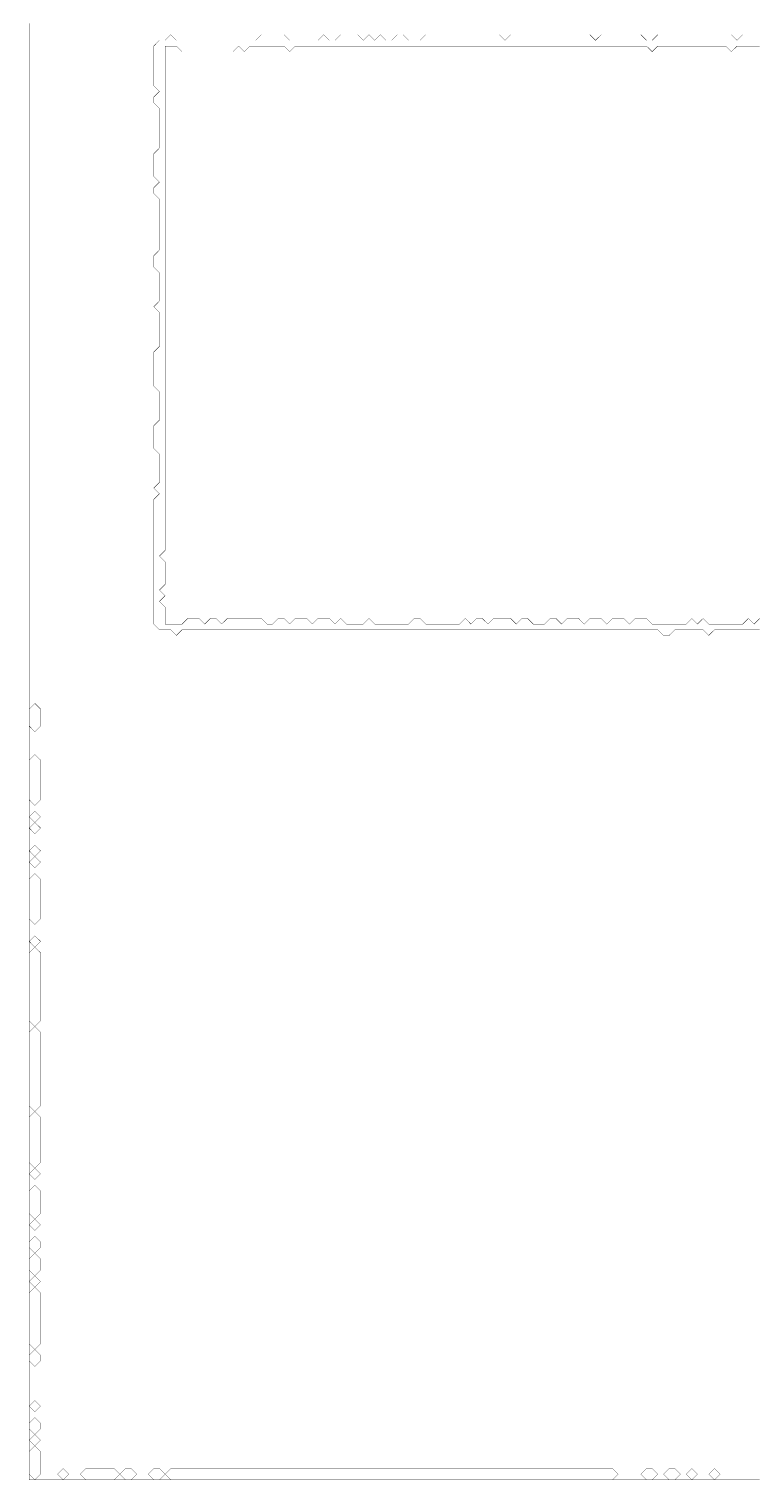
# Model space of a CAD drawing. Header units: metres. Extents: x 0 to 5082, y -5082 to 0.
# Drawn here: x 0 to 1273, y -5082 to -2536 of the extents above; entities that cross this region are included whole.
import ezdxf

# ---------------------------------------------------------------- set-up
doc = ezdxf.new("R2010")
doc.units = ezdxf.units.M
doc.layers.add('conductor', color=1, linetype='Continuous')
doc.layers.add('substrate', color=5, linetype='Continuous')

msp = doc.modelspace()

# ---------------------------------------------------------------- linework, layer by layer
at = {"layer": 'conductor', "const_width": 0.5}
msp.add_lwpolyline([(1282.9, -2565.9), (1273, -2565.9), (1263.1, -2565.9), (1253.1, -2565.9), (1243.2, -2565.9), (1233.2, -2575.8), (1223.3, -2565.9), (1213.3, -2565.9), (1203.4, -2565.9), (1193.4, -2565.9), (1183.5, -2565.9), (1173.5, -2565.9), (1163.6, -2565.9), (1153.7, -2565.9), (1143.7, -2565.9), (1133.8, -2565.9), (1123.8, -2565.9), (1113.9, -2565.9), (1103.9, -2565.9), (1094, -2575.8), (1084, -2565.9), (1074.1, -2565.9), (1064.1, -2565.9), (1054.2, -2565.9), (1044.3, -2565.9), (1034.3, -2565.9), (1024.4, -2565.9), (1014.4, -2565.9), (1004.5, -2565.9), (994.5, -2565.9), (984.6, -2565.9), (974.6, -2565.9), (964.7, -2565.9), (954.8, -2565.9), (944.8, -2565.9), (934.9, -2565.9), (924.9, -2565.9), (915, -2565.9), (905, -2565.9), (895.1, -2565.9), (885.1, -2565.9), (875.2, -2565.9), (865.2, -2565.9), (855.3, -2565.9), (845.4, -2565.9), (835.4, -2565.9), (825.5, -2565.9), (815.5, -2565.9), (805.6, -2565.9), (795.6, -2565.9), (785.7, -2565.9), (775.7, -2565.9), (765.8, -2565.9), (755.8, -2565.9), (745.9, -2565.9), (736, -2565.9), (726, -2565.9), (716.1, -2565.9), (706.1, -2565.9), (696.2, -2565.9), (686.2, -2565.9), (676.3, -2565.9), (666.3, -2565.9), (656.4, -2565.9), (646.4, -2565.9), (636.5, -2565.9), (626.6, -2565.9), (616.6, -2565.9), (606.7, -2565.9), (596.7, -2565.9), (586.8, -2565.9), (576.8, -2565.9), (566.9, -2565.9), (556.9, -2565.9), (547, -2565.9), (537, -2565.9), (527.1, -2565.9), (517.2, -2565.9), (507.2, -2565.9), (497.3, -2565.9), (487.3, -2565.9), (477.4, -2565.9), (467.4, -2565.9), (457.5, -2575.8), (447.5, -2565.9), (437.6, -2565.9), (427.6, -2565.9), (417.7, -2565.9), (407.8, -2565.9), (397.8, -2565.9), (387.9, -2565.9), (377.9, -2575.8), (368, -2565.9), (358, -2575.8), (348.1, -2575.8), (338.1, -2575.8), (328.2, -2575.8), (318.2, -2575.8), (308.3, -2575.8), (298.4, -2575.8), (288.4, -2575.8), (278.5, -2575.8), (268.5, -2575.8), (258.6, -2565.9), (248.6, -2565.9), (238.7, -2565.9), (238.7, -2575.8), (238.7, -2585.8), (238.7, -2595.7), (238.7, -2605.7), (238.7, -2615.6), (238.7, -2625.6), (238.7, -2635.5), (238.7, -2645.5), (238.7, -2655.4), (238.7, -2665.3), (238.7, -2675.3), (238.7, -2685.2), (238.7, -2695.2), (238.7, -2705.1), (238.7, -2715.1), (238.7, -2725), (238.7, -2735), (238.7, -2744.9), (238.7, -2754.9), (238.7, -2764.8), (238.7, -2774.7), (238.7, -2784.7), (238.7, -2794.6), (238.7, -2804.6), (238.7, -2814.5), (238.7, -2824.5), (238.7, -2834.4), (238.7, -2844.4), (238.7, -2854.3), (238.7, -2864.2), (238.7, -2874.2), (238.7, -2884.1), (238.7, -2894.1), (238.7, -2904), (238.7, -2914), (238.7, -2923.9), (238.7, -2933.9), (238.7, -2943.8), (238.7, -2953.8), (238.7, -2963.7), (238.7, -2973.6), (238.7, -2983.6), (238.7, -2993.5), (238.7, -3003.5), (238.7, -3013.4), (238.7, -3023.4), (238.7, -3033.3), (238.7, -3043.3), (238.7, -3053.2), (238.7, -3063.2), (238.7, -3073.1), (238.7, -3083), (238.7, -3093), (238.7, -3102.9), (238.7, -3112.9), (238.7, -3122.8), (238.7, -3132.8), (238.7, -3142.7), (238.7, -3152.7), (238.7, -3162.6), (238.7, -3172.6), (238.7, -3182.5), (238.7, -3192.4), (238.7, -3202.4), (238.7, -3212.3), (238.7, -3222.3), (238.7, -3232.2), (238.7, -3242.2), (238.7, -3252.1), (238.7, -3262.1), (238.7, -3272), (238.7, -3282), (238.7, -3291.9), (238.7, -3301.8), (238.7, -3311.8), (238.7, -3321.7), (238.7, -3331.7), (238.7, -3341.6), (238.7, -3351.6), (238.7, -3361.5), (238.7, -3371.5), (238.7, -3381.4), (238.7, -3391.4), (238.7, -3401.3), (238.7, -3411.2), (238.7, -3421.2), (238.7, -3431.1), (238.7, -3441.1), (238.7, -3451), (228.7, -3461), (238.7, -3470.9), (238.7, -3480.9), (238.7, -3490.8), (238.7, -3500.8), (238.7, -3510.7), (228.7, -3520.6), (238.7, -3530.6), (228.7, -3540.5), (238.7, -3550.5), (238.7, -3560.4), (238.7, -3570.4), (238.7, -3580.3), (248.6, -3580.3), (258.6, -3580.3), (268.5, -3580.3), (278.5, -3570.4), (288.4, -3570.4), (298.4, -3570.4), (308.3, -3580.3), (318.2, -3570.4), (328.2, -3570.4), (338.1, -3580.3), (348.1, -3570.4), (358, -3570.4), (368, -3570.4), (377.9, -3570.4), (387.9, -3570.4), (397.8, -3570.4), (407.8, -3570.4), (417.7, -3580.3), (427.6, -3580.3), (437.6, -3570.4), (447.5, -3570.4), (457.5, -3580.3), (467.4, -3570.4), (477.4, -3570.4), (487.3, -3570.4), (497.3, -3580.3), (507.2, -3570.4), (517.2, -3570.4), (527.1, -3570.4), (537, -3580.3), (547, -3570.4), (556.9, -3580.3), (566.9, -3580.3), (576.8, -3580.3), (586.8, -3580.3), (596.7, -3570.4), (606.7, -3580.3), (616.6, -3580.3), (626.6, -3580.3), (636.5, -3580.3), (646.4, -3580.3), (656.4, -3580.3), (666.3, -3580.3), (676.3, -3570.4), (686.2, -3570.4), (696.2, -3580.3), (706.1, -3580.3), (716.1, -3580.3), (726, -3580.3), (736, -3580.3), (745.9, -3580.3), (755.8, -3580.3), (765.8, -3570.4), (775.7, -3580.3), (785.7, -3570.4), (795.6, -3570.4), (805.6, -3580.3), (815.5, -3570.4), (825.5, -3570.4), (835.4, -3570.4), (845.4, -3570.4), (855.3, -3580.3), (865.2, -3570.4), (875.2, -3570.4), (885.1, -3580.3), (895.1, -3580.3), (905, -3580.3), (915, -3570.4), (924.9, -3570.4), (934.9, -3580.3), (944.8, -3570.4), (954.8, -3570.4), (964.7, -3570.4), (974.6, -3580.3), (984.6, -3570.4), (994.5, -3570.4), (1004.5, -3570.4), (1014.4, -3580.3), (1024.4, -3570.4), (1034.3, -3570.4), (1044.3, -3570.4), (1054.2, -3580.3), (1064.1, -3570.4), (1074.1, -3570.4), (1084, -3570.4), (1094, -3580.3), (1103.9, -3580.3), (1113.9, -3580.3), (1123.8, -3580.3), (1133.8, -3580.3), (1143.7, -3580.3), (1153.7, -3580.3), (1163.6, -3570.4), (1173.5, -3580.3), (1183.5, -3570.4), (1193.4, -3580.3), (1203.4, -3580.3), (1213.3, -3580.3), (1223.3, -3580.3), (1233.2, -3580.3), (1243.2, -3580.3), (1253.1, -3580.3), (1263.1, -3570.4), (1273, -3580.3), (1282.9, -3570.4)], dxfattribs=at)
at = {"layer": 'substrate', "const_width": 0.5}
for points in [[(0, -2526.1), (0, -2536.1), (0, -2546), (0, -2555.9), (0, -2565.9), (0, -2575.8), (0, -2585.8), (0, -2595.7), (0, -2605.7), (0, -2615.6), (0, -2625.6), (0, -2635.5), (0, -2645.5), (0, -2655.4), (0, -2665.3), (0, -2675.3), (0, -2685.2), (0, -2695.2), (0, -2705.1), (0, -2715.1), (0, -2725), (0, -2735), (0, -2744.9), (0, -2754.9), (0, -2764.8), (0, -2774.7), (0, -2784.7), (0, -2794.6), (0, -2804.6), (0, -2814.5), (0, -2824.5), (0, -2834.4), (0, -2844.4), (0, -2854.3), (0, -2864.2), (0, -2874.2), (0, -2884.1), (0, -2894.1), (0, -2904), (0, -2914), (0, -2923.9), (0, -2933.9), (0, -2943.8), (0, -2953.8), (0, -2963.7), (0, -2973.6), (0, -2983.6), (0, -2993.5), (0, -3003.5), (0, -3013.4), (0, -3023.4), (0, -3033.3), (0, -3043.3), (0, -3053.2), (0, -3063.2), (0, -3073.1), (0, -3083), (0, -3093), (0, -3102.9), (0, -3112.9), (0, -3122.8), (0, -3132.8), (0, -3142.7), (0, -3152.7), (0, -3162.6), (0, -3172.6), (0, -3182.5), (0, -3192.4), (0, -3202.4), (0, -3212.3), (0, -3222.3), (0, -3232.2), (0, -3242.2), (0, -3252.1), (0, -3262.1), (0, -3272), (0, -3282), (0, -3291.9), (0, -3301.8), (0, -3311.8), (0, -3321.7), (0, -3331.7), (0, -3341.6), (0, -3351.6), (0, -3361.5), (0, -3371.5), (0, -3381.4), (0, -3391.4), (0, -3401.3), (0, -3411.2), (0, -3421.2), (0, -3431.1), (0, -3441.1), (0, -3451), (0, -3461), (0, -3470.9), (0, -3480.9), (0, -3490.8), (0, -3500.8), (0, -3510.7), (0, -3520.6), (0, -3530.6), (0, -3540.5), (0, -3550.5), (0, -3560.4), (0, -3570.4), (0, -3580.3), (0, -3590.3), (0, -3600.2), (0, -3610.1), (0, -3620.1), (0, -3630), (0, -3640), (0, -3649.9), (0, -3659.9), (0, -3669.8), (0, -3679.8), (0, -3689.7), (0, -3699.7), (0, -3709.6), (0, -3719.5), (0, -3729.5), (0, -3739.4), (0, -3749.4), (0, -3759.3), (0, -3769.3), (0, -3779.2), (0, -3789.2), (0, -3799.1), (0, -3809.1), (0, -3819), (0, -3828.9), (0, -3838.9), (0, -3848.8), (0, -3858.8), (0, -3868.7), (0, -3878.7), (0, -3888.6), (0, -3898.6), (0, -3908.5), (0, -3918.5), (0, -3928.4), (0, -3938.3), (0, -3948.3), (0, -3958.2), (0, -3968.2), (0, -3978.1), (0, -3988.1), (0, -3998), (0, -4008), (0, -4017.9), (0, -4027.9), (0, -4037.8), (0, -4047.7), (0, -4057.7), (0, -4067.6), (0, -4077.6), (0, -4087.5), (0, -4097.5), (0, -4107.4), (0, -4117.4), (0, -4127.3), (0, -4137.2), (0, -4147.2), (0, -4157.1), (0, -4167.1), (0, -4177), (0, -4187), (0, -4196.9), (0, -4206.9), (0, -4216.8), (0, -4226.8), (0, -4236.7), (0, -4246.6), (0, -4256.6), (0, -4266.5), (0, -4276.5), (0, -4286.4), (0, -4296.4), (0, -4306.3), (0, -4316.3), (0, -4326.2), (0, -4336.2), (0, -4346.1), (0, -4356), (0, -4366), (0, -4375.9), (0, -4385.9), (0, -4395.8), (0, -4405.8), (0, -4415.7), (0, -4425.7), (0, -4435.6), (0, -4445.6), (0, -4455.5), (0, -4465.4), (0, -4475.4), (0, -4485.3), (0, -4495.3), (0, -4505.2), (0, -4515.2), (0, -4525.1), (0, -4535.1), (0, -4545), (0, -4555), (0, -4564.9), (0, -4574.8), (0, -4584.8), (0, -4594.7), (0, -4604.7), (0, -4614.6), (0, -4624.6), (0, -4634.5), (0, -4644.5), (0, -4654.4), (0, -4664.4), (0, -4674.3), (0, -4684.2), (0, -4694.2), (0, -4704.1), (0, -4714.1), (0, -4724), (0, -4734), (0, -4743.9), (0, -4753.9), (0, -4763.8), (0, -4773.8), (0, -4783.7), (0, -4793.6), (0, -4803.6), (0, -4813.5), (0, -4823.5), (0, -4833.4), (0, -4843.4), (0, -4853.3), (0, -4863.3), (0, -4873.2), (0, -4883.1), (0, -4893.1), (0, -4903), (0, -4913), (0, -4922.9), (0, -4932.9), (0, -4942.8), (0, -4952.8), (0, -4962.7), (0, -4972.7), (0, -4982.6), (0, -4992.5), (0, -5002.5), (0, -5012.4), (0, -5022.4), (0, -5032.3), (0, -5042.3), (0, -5052.2), (0, -5062.2), (0, -5072.1), (0, -5082.1), (9.9, -5082.1), (19.9, -5082.1), (29.8, -5082.1), (39.8, -5082.1), (49.7, -5082.1), (59.7, -5082.1), (69.6, -5082.1), (79.6, -5082.1), (89.5, -5082.1), (99.5, -5082.1), (109.4, -5082.1), (119.3, -5082.1), (129.3, -5082.1), (139.2, -5082.1), (149.2, -5082.1), (159.1, -5082.1), (169.1, -5082.1), (179, -5082.1), (189, -5082.1), (198.9, -5082.1), (208.9, -5082.1), (218.8, -5082.1), (228.7, -5082.1), (238.7, -5082.1), (248.6, -5082.1), (258.6, -5082.1), (268.5, -5082.1), (278.5, -5082.1), (288.4, -5082.1), (298.4, -5082.1), (308.3, -5082.1), (318.2, -5082.1), (328.2, -5082.1), (338.1, -5082.1), (348.1, -5082.1), (358, -5082.1), (368, -5082.1), (377.9, -5082.1), (387.9, -5082.1), (397.8, -5082.1), (407.8, -5082.1), (417.7, -5082.1), (427.6, -5082.1), (437.6, -5082.1), (447.5, -5082.1), (457.5, -5082.1), (467.4, -5082.1), (477.4, -5082.1), (487.3, -5082.1), (497.3, -5082.1), (507.2, -5082.1), (517.2, -5082.1), (527.1, -5082.1), (537, -5082.1), (547, -5082.1), (556.9, -5082.1), (566.9, -5082.1), (576.8, -5082.1), (586.8, -5082.1), (596.7, -5082.1), (606.7, -5082.1), (616.6, -5082.1), (626.6, -5082.1), (636.5, -5082.1), (646.4, -5082.1), (656.4, -5082.1), (666.3, -5082.1), (676.3, -5082.1), (686.2, -5082.1), (696.2, -5082.1), (706.1, -5082.1), (716.1, -5082.1), (726, -5082.1), (736, -5082.1), (745.9, -5082.1), (755.8, -5082.1), (765.8, -5082.1), (775.7, -5082.1), (785.7, -5082.1), (795.6, -5082.1), (805.6, -5082.1), (815.5, -5082.1), (825.5, -5082.1), (835.4, -5082.1), (845.4, -5082.1), (855.3, -5082.1), (865.2, -5082.1), (875.2, -5082.1), (885.1, -5082.1), (895.1, -5082.1), (905, -5082.1), (915, -5082.1), (924.9, -5082.1), (934.9, -5082.1), (944.8, -5082.1), (954.8, -5082.1), (964.7, -5082.1), (974.6, -5082.1), (984.6, -5082.1), (994.5, -5082.1), (1004.5, -5082.1), (1014.4, -5082.1), (1024.4, -5082.1), (1034.3, -5082.1), (1044.3, -5082.1), (1054.2, -5082.1), (1064.1, -5082.1), (1074.1, -5082.1), (1084, -5082.1), (1094, -5082.1), (1103.9, -5082.1), (1113.9, -5082.1), (1123.8, -5082.1), (1133.8, -5082.1), (1143.7, -5082.1), (1153.7, -5082.1), (1163.6, -5082.1), (1173.5, -5082.1), (1183.5, -5082.1), (1193.4, -5082.1), (1203.4, -5082.1), (1213.3, -5082.1), (1223.3, -5082.1), (1233.2, -5082.1), (1243.2, -5082.1), (1253.1, -5082.1), (1263.1, -5082.1), (1273, -5082.1), (1282.9, -5082.1)], [(1282.9, -3590.3), (1273, -3590.3), (1263.1, -3590.3), (1253.1, -3590.3), (1243.2, -3590.3), (1233.2, -3590.3), (1223.3, -3590.3), (1213.3, -3590.3), (1203.4, -3590.3), (1193.4, -3600.2), (1183.5, -3590.3), (1173.5, -3590.3), (1163.6, -3590.3), (1153.7, -3590.3), (1143.7, -3590.3), (1133.8, -3590.3), (1123.8, -3600.2), (1113.9, -3600.2), (1103.9, -3590.3), (1094, -3590.3), (1084, -3590.3), (1074.1, -3590.3), (1064.1, -3590.3), (1054.2, -3590.3), (1044.3, -3590.3), (1034.3, -3590.3), (1024.4, -3590.3), (1014.4, -3590.3), (1004.5, -3590.3), (994.5, -3590.3), (984.6, -3590.3), (974.6, -3590.3), (964.7, -3590.3), (954.8, -3590.3), (944.8, -3590.3), (934.9, -3590.3), (924.9, -3590.3), (915, -3590.3), (905, -3590.3), (895.1, -3590.3), (885.1, -3590.3), (875.2, -3590.3), (865.2, -3590.3), (855.3, -3590.3), (845.4, -3590.3), (835.4, -3590.3), (825.5, -3590.3), (815.5, -3590.3), (805.6, -3590.3), (795.6, -3590.3), (785.7, -3590.3), (775.7, -3590.3), (765.8, -3590.3), (755.8, -3590.3), (745.9, -3590.3), (736, -3590.3), (726, -3590.3), (716.1, -3590.3), (706.1, -3590.3), (696.2, -3590.3), (686.2, -3590.3), (676.3, -3590.3), (666.3, -3590.3), (656.4, -3590.3), (646.4, -3590.3), (636.5, -3590.3), (626.6, -3590.3), (616.6, -3590.3), (606.7, -3590.3), (596.7, -3590.3), (586.8, -3590.3), (576.8, -3590.3), (566.9, -3590.3), (556.9, -3590.3), (547, -3590.3), (537, -3590.3), (527.1, -3590.3), (517.2, -3590.3), (507.2, -3590.3), (497.3, -3590.3), (487.3, -3590.3), (477.4, -3590.3), (467.4, -3590.3), (457.5, -3590.3), (447.5, -3590.3), (437.6, -3590.3), (427.6, -3590.3), (417.7, -3590.3), (407.8, -3590.3), (397.8, -3590.3), (387.9, -3590.3), (377.9, -3590.3), (368, -3590.3), (358, -3590.3), (348.1, -3590.3), (338.1, -3590.3), (328.2, -3590.3), (318.2, -3590.3), (308.3, -3590.3), (298.4, -3590.3), (288.4, -3590.3), (278.5, -3590.3), (268.5, -3590.3), (258.6, -3600.2), (248.6, -3590.3), (238.7, -3590.3), (228.7, -3590.3), (218.8, -3580.3), (218.8, -3570.4), (218.8, -3560.4), (218.8, -3550.5), (218.8, -3540.5), (218.8, -3530.6), (218.8, -3520.6), (218.8, -3510.7), (218.8, -3500.8), (218.8, -3490.8), (218.8, -3480.9), (218.8, -3470.9), (218.8, -3461), (218.8, -3451), (218.8, -3441.1), (218.8, -3431.1), (218.8, -3421.2), (218.8, -3411.2), (218.8, -3401.3), (218.8, -3391.4), (218.8, -3381.4), (218.8, -3371.5), (218.8, -3361.5), (228.7, -3351.6), (218.8, -3341.6), (228.7, -3331.7), (228.7, -3321.7), (228.7, -3311.8), (228.7, -3301.8), (228.7, -3291.9), (228.7, -3282), (218.8, -3272), (218.8, -3262.1), (218.8, -3252.1), (218.8, -3242.2), (218.8, -3232.2), (228.7, -3222.3), (228.7, -3212.3), (228.7, -3202.4), (228.7, -3192.4), (228.7, -3182.5), (228.7, -3172.6), (218.8, -3162.6), (218.8, -3152.7), (218.8, -3142.7), (218.8, -3132.8), (218.8, -3122.8), (218.8, -3112.9), (218.8, -3102.9), (228.7, -3093), (228.7, -3083), (228.7, -3073.1), (228.7, -3063.2), (228.7, -3053.2), (228.7, -3043.3), (228.7, -3033.3), (218.8, -3023.4), (228.7, -3013.4), (228.7, -3003.5), (228.7, -2993.5), (228.7, -2983.6), (228.7, -2973.6), (228.7, -2963.7), (218.8, -2953.8), (218.8, -2943.8), (218.8, -2933.9), (228.7, -2923.9), (228.7, -2914), (228.7, -2904), (228.7, -2894.1), (228.7, -2884.1), (228.7, -2874.2), (228.7, -2864.2), (228.7, -2854.3), (228.7, -2844.4), (228.7, -2834.4), (218.8, -2824.5), (218.8, -2814.5), (228.7, -2804.6), (218.8, -2794.6), (218.8, -2784.7), (218.8, -2774.7), (218.8, -2764.8), (218.8, -2754.9), (228.7, -2744.9), (228.7, -2735), (228.7, -2725), (228.7, -2715.1), (228.7, -2705.1), (228.7, -2695.2), (228.7, -2685.2), (228.7, -2675.3), (218.8, -2665.3), (218.8, -2655.4), (228.7, -2645.5), (218.8, -2635.5), (218.8, -2625.6), (218.8, -2615.6), (218.8, -2605.7), (218.8, -2595.7), (218.8, -2585.8), (218.8, -2575.8), (218.8, -2565.9), (228.7, -2555.9), (238.7, -2555.9), (248.6, -2546), (258.6, -2555.9), (268.5, -2555.9), (278.5, -2555.9), (288.4, -2555.9), (298.4, -2555.9), (308.3, -2555.9), (318.2, -2555.9), (328.2, -2555.9), (338.1, -2555.9), (348.1, -2555.9), (358, -2555.9), (368, -2555.9), (377.9, -2555.9), (387.9, -2555.9), (397.8, -2555.9), (407.8, -2546), (417.7, -2546), (427.6, -2546), (437.6, -2546), (447.5, -2546), (457.5, -2555.9), (467.4, -2555.9), (477.4, -2555.9), (487.3, -2555.9), (497.3, -2555.9), (507.2, -2555.9), (517.2, -2546), (527.1, -2555.9), (537, -2555.9), (547, -2546), (556.9, -2546), (566.9, -2546), (576.8, -2546), (586.8, -2555.9), (596.7, -2546), (606.7, -2555.9), (616.6, -2546), (626.6, -2555.9), (636.5, -2555.9), (646.4, -2546), (656.4, -2546), (666.3, -2555.9), (676.3, -2555.9), (686.2, -2555.9), (696.2, -2546), (706.1, -2546), (716.1, -2546), (726, -2546), (736, -2546), (745.9, -2546), (755.8, -2546), (765.8, -2546), (775.7, -2546), (785.7, -2546), (795.6, -2546), (805.6, -2546), (815.5, -2546), (825.5, -2546), (835.4, -2555.9), (845.4, -2546), (855.3, -2546), (865.2, -2546), (875.2, -2546), (885.1, -2546), (895.1, -2546), (905, -2546), (915, -2546), (924.9, -2546), (934.9, -2546), (944.8, -2546), (954.8, -2546), (964.7, -2546), (974.6, -2546), (984.6, -2546), (994.5, -2555.9), (1004.5, -2546), (1014.4, -2546), (1024.4, -2546), (1034.3, -2546), (1044.3, -2546), (1054.2, -2546), (1064.1, -2546), (1074.1, -2546), (1084, -2555.9), (1094, -2555.9), (1103.9, -2546), (1113.9, -2546), (1123.8, -2546), (1133.8, -2546), (1143.7, -2546), (1153.7, -2546), (1163.6, -2546), (1173.5, -2546), (1183.5, -2546), (1193.4, -2546), (1203.4, -2546), (1213.3, -2546), (1223.3, -2546), (1233.2, -2546), (1243.2, -2555.9), (1253.1, -2546), (1263.1, -2546), (1273, -2546), (1282.9, -2546)]]:
    msp.add_lwpolyline(points, dxfattribs=at)
for points in [[(0, -3729.5), (9.9, -3719.5), (19.9, -3729.5), (19.9, -3739.4), (19.9, -3749.4), (19.9, -3759.3), (9.9, -3769.3), (0, -3759.3), (0, -3749.4), (0, -3739.4)], [(0, -3819), (9.9, -3809.1), (19.9, -3819), (19.9, -3828.9), (19.9, -3838.9), (19.9, -3848.8), (19.9, -3858.8), (19.9, -3868.7), (19.9, -3878.7), (19.9, -3888.6), (9.9, -3898.6), (0, -3888.6), (0, -3878.7), (0, -3868.7), (0, -3858.8), (0, -3848.8), (0, -3838.9), (0, -3828.9)], [(0, -3918.5), (9.9, -3908.5), (19.9, -3918.5), (9.9, -3928.4)], [(0, -3938.3), (9.9, -3928.4), (19.9, -3938.3), (9.9, -3948.3)], [(0, -3978.1), (9.9, -3968.2), (19.9, -3978.1), (9.9, -3988.1)], [(0, -3998), (9.9, -3988.1), (19.9, -3998), (9.9, -4008)], [(0, -4027.9), (9.9, -4017.9), (19.9, -4027.9), (19.9, -4037.8), (19.9, -4047.7), (19.9, -4057.7), (19.9, -4067.6), (19.9, -4077.6), (19.9, -4087.5), (19.9, -4097.5), (9.9, -4107.4), (0, -4097.5), (0, -4087.5), (0, -4077.6), (0, -4067.6), (0, -4057.7), (0, -4047.7), (0, -4037.8)], [(0, -4137.2), (9.9, -4127.3), (19.9, -4137.2), (9.9, -4147.2)], [(0, -4157.1), (9.9, -4147.2), (19.9, -4157.1), (19.9, -4167.1), (19.9, -4177), (19.9, -4187), (19.9, -4196.9), (19.9, -4206.9), (19.9, -4216.8), (19.9, -4226.8), (19.9, -4236.7), (19.9, -4246.6), (19.9, -4256.6), (19.9, -4266.5), (19.9, -4276.5), (9.9, -4286.4), (0, -4276.5), (0, -4266.5), (0, -4256.6), (0, -4246.6), (0, -4236.7), (0, -4226.8), (0, -4216.8), (0, -4206.9), (0, -4196.9), (0, -4187), (0, -4177), (0, -4167.1)], [(0, -4296.4), (9.9, -4286.4), (19.9, -4296.4), (19.9, -4306.3), (19.9, -4316.3), (19.9, -4326.2), (19.9, -4336.2), (19.9, -4346.1), (19.9, -4356), (19.9, -4366), (19.9, -4375.9), (19.9, -4385.9), (19.9, -4395.8), (19.9, -4405.8), (19.9, -4415.7), (19.9, -4425.7), (9.9, -4435.6), (0, -4425.7), (0, -4415.7), (0, -4405.8), (0, -4395.8), (0, -4385.9), (0, -4375.9), (0, -4366), (0, -4356), (0, -4346.1), (0, -4336.2), (0, -4326.2), (0, -4316.3), (0, -4306.3)], [(0, -4445.6), (9.9, -4435.6), (19.9, -4445.6), (19.9, -4455.5), (19.9, -4465.4), (19.9, -4475.4), (19.9, -4485.3), (19.9, -4495.3), (19.9, -4505.2), (19.9, -4515.2), (19.9, -4525.1), (9.9, -4535.1), (0, -4525.1), (0, -4515.2), (0, -4505.2), (0, -4495.3), (0, -4485.3), (0, -4475.4), (0, -4465.4), (0, -4455.5)], [(0, -4545), (9.9, -4535.1), (19.9, -4545), (9.9, -4555)], [(0, -4574.8), (9.9, -4564.9), (19.9, -4574.8), (19.9, -4584.8), (19.9, -4594.7), (19.9, -4604.7), (19.9, -4614.6), (9.9, -4624.6), (0, -4614.6), (0, -4604.7), (0, -4594.7), (0, -4584.8)], [(0, -4634.5), (9.9, -4624.6), (19.9, -4634.5), (9.9, -4644.5)], [(0, -4664.4), (9.9, -4654.4), (19.9, -4664.4), (19.9, -4674.3), (9.9, -4684.2), (0, -4674.3)], [(0, -4694.2), (9.9, -4684.2), (19.9, -4694.2), (19.9, -4704.1), (19.9, -4714.1), (9.9, -4724), (0, -4714.1), (0, -4704.1)], [(0, -4734), (9.9, -4724), (19.9, -4734), (9.9, -4743.9)], [(0, -4753.9), (9.9, -4743.9), (19.9, -4753.9), (19.9, -4763.8), (19.9, -4773.8), (19.9, -4783.7), (19.9, -4793.6), (19.9, -4803.6), (19.9, -4813.5), (19.9, -4823.5), (19.9, -4833.4), (19.9, -4843.4), (9.9, -4853.3), (0, -4843.4), (0, -4833.4), (0, -4823.5), (0, -4813.5), (0, -4803.6), (0, -4793.6), (0, -4783.7), (0, -4773.8), (0, -4763.8)], [(0, -4863.3), (9.9, -4853.3), (19.9, -4863.3), (19.9, -4873.2), (9.9, -4883.1), (0, -4873.2)], [(0, -4952.8), (9.9, -4942.8), (19.9, -4952.8), (9.9, -4962.7)], [(0, -4982.6), (9.9, -4972.7), (19.9, -4982.6), (19.9, -4992.5), (9.9, -5002.5), (0, -4992.5)], [(0, -5012.4), (9.9, -5002.5), (19.9, -5012.4), (9.9, -5022.4)], [(0, -5032.3), (9.9, -5022.4), (19.9, -5032.3), (19.9, -5042.3), (19.9, -5052.2), (19.9, -5062.2), (19.9, -5072.1), (9.9, -5082.1), (0, -5072.1), (0, -5062.2), (0, -5052.2), (0, -5042.3)], [(49.7, -5072.1), (59.7, -5062.2), (69.6, -5072.1), (59.7, -5082.1)], [(89.5, -5072.1), (99.5, -5062.2), (109.4, -5062.2), (119.3, -5062.2), (129.3, -5062.2), (139.2, -5062.2), (149.2, -5062.2), (159.1, -5072.1), (149.2, -5082.1), (139.2, -5082.1), (129.3, -5082.1), (119.3, -5082.1), (109.4, -5082.1), (99.5, -5082.1)], [(159.1, -5072.1), (169.1, -5062.2), (179, -5062.2), (189, -5072.1), (179, -5082.1), (169.1, -5082.1)], [(208.9, -5072.1), (218.8, -5062.2), (228.7, -5062.2), (238.7, -5072.1), (228.7, -5082.1), (218.8, -5082.1)], [(238.7, -5072.1), (248.6, -5062.2), (258.6, -5062.2), (268.5, -5062.2), (278.5, -5062.2), (288.4, -5062.2), (298.4, -5062.2), (308.3, -5062.2), (318.2, -5062.2), (328.2, -5062.2), (338.1, -5062.2), (348.1, -5062.2), (358, -5062.2), (368, -5062.2), (377.9, -5062.2), (387.9, -5062.2), (397.8, -5062.2), (407.8, -5062.2), (417.7, -5062.2), (427.6, -5062.2), (437.6, -5062.2), (447.5, -5062.2), (457.5, -5062.2), (467.4, -5062.2), (477.4, -5062.2), (487.3, -5062.2), (497.3, -5062.2), (507.2, -5062.2), (517.2, -5062.2), (527.1, -5062.2), (537, -5062.2), (547, -5062.2), (556.9, -5062.2), (566.9, -5062.2), (576.8, -5062.2), (586.8, -5062.2), (596.7, -5062.2), (606.7, -5062.2), (616.6, -5062.2), (626.6, -5062.2), (636.5, -5062.2), (646.4, -5062.2), (656.4, -5062.2), (666.3, -5062.2), (676.3, -5062.2), (686.2, -5062.2), (696.2, -5062.2), (706.1, -5062.2), (716.1, -5062.2), (726, -5062.2), (736, -5062.2), (745.9, -5062.2), (755.8, -5062.2), (765.8, -5062.2), (775.7, -5062.2), (785.7, -5062.2), (795.6, -5062.2), (805.6, -5062.2), (815.5, -5062.2), (825.5, -5062.2), (835.4, -5062.2), (845.4, -5062.2), (855.3, -5062.2), (865.2, -5062.2), (875.2, -5062.2), (885.1, -5062.2), (895.1, -5062.2), (905, -5062.2), (915, -5062.2), (924.9, -5062.2), (934.9, -5062.2), (944.8, -5062.2), (954.8, -5062.2), (964.7, -5062.2), (974.6, -5062.2), (984.6, -5062.2), (994.5, -5062.2), (1004.5, -5062.2), (1014.4, -5062.2), (1024.4, -5062.2), (1034.3, -5072.1), (1024.4, -5082.1), (1014.4, -5082.1), (1004.5, -5082.1), (994.5, -5082.1), (984.6, -5082.1), (974.6, -5082.1), (964.7, -5082.1), (954.8, -5082.1), (944.8, -5082.1), (934.9, -5082.1), (924.9, -5082.1), (915, -5082.1), (905, -5082.1), (895.1, -5082.1), (885.1, -5082.1), (875.2, -5082.1), (865.2, -5082.1), (855.3, -5082.1), (845.4, -5082.1), (835.4, -5082.1), (825.5, -5082.1), (815.5, -5082.1), (805.6, -5082.1), (795.6, -5082.1), (785.7, -5082.1), (775.7, -5082.1), (765.8, -5082.1), (755.8, -5082.1), (745.9, -5082.1), (736, -5082.1), (726, -5082.1), (716.1, -5082.1), (706.1, -5082.1), (696.2, -5082.1), (686.2, -5082.1), (676.3, -5082.1), (666.3, -5082.1), (656.4, -5082.1), (646.4, -5082.1), (636.5, -5082.1), (626.6, -5082.1), (616.6, -5082.1), (606.7, -5082.1), (596.7, -5082.1), (586.8, -5082.1), (576.8, -5082.1), (566.9, -5082.1), (556.9, -5082.1), (547, -5082.1), (537, -5082.1), (527.1, -5082.1), (517.2, -5082.1), (507.2, -5082.1), (497.3, -5082.1), (487.3, -5082.1), (477.4, -5082.1), (467.4, -5082.1), (457.5, -5082.1), (447.5, -5082.1), (437.6, -5082.1), (427.6, -5082.1), (417.7, -5082.1), (407.8, -5082.1), (397.8, -5082.1), (387.9, -5082.1), (377.9, -5082.1), (368, -5082.1), (358, -5082.1), (348.1, -5082.1), (338.1, -5082.1), (328.2, -5082.1), (318.2, -5082.1), (308.3, -5082.1), (298.4, -5082.1), (288.4, -5082.1), (278.5, -5082.1), (268.5, -5082.1), (258.6, -5082.1), (248.6, -5082.1)], [(1074.1, -5072.1), (1084, -5062.2), (1094, -5062.2), (1103.9, -5072.1), (1094, -5082.1), (1084, -5082.1)], [(1113.9, -5072.1), (1123.8, -5062.2), (1133.8, -5062.2), (1143.7, -5072.1), (1133.8, -5082.1), (1123.8, -5082.1)], [(1153.7, -5072.1), (1163.6, -5062.2), (1173.5, -5072.1), (1163.6, -5082.1)], [(1193.4, -5072.1), (1203.4, -5062.2), (1213.3, -5072.1), (1203.4, -5082.1)]]:
    msp.add_lwpolyline(points, close=True, dxfattribs=at)

doc.saveas('drawing.dxf')
